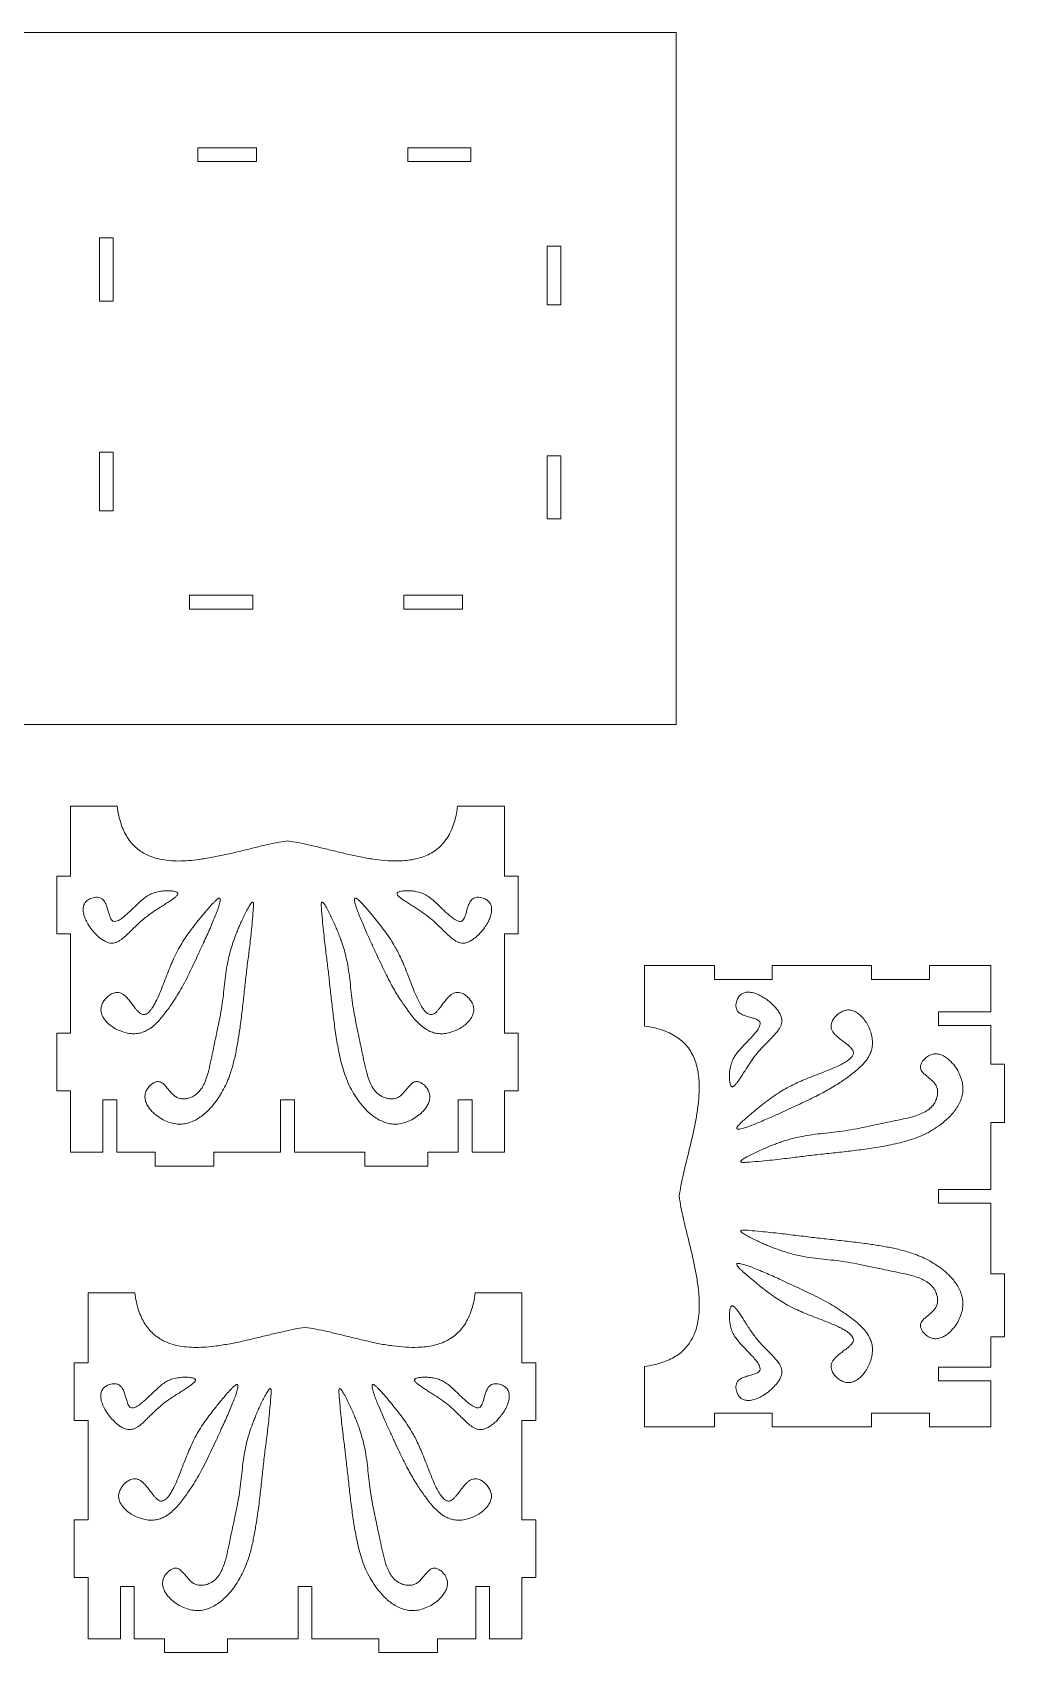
# Model space of a CAD drawing. Header units: millimetres. Extents: x -695 to 2327, y -684 to 1133.
# Drawn here: x 148 to 990, y -547 to 858 of the extents above; entities that cross this region are included whole.
import ezdxf

# ---------------------------------------------------------------- set-up
doc = ezdxf.new("R2010")
doc.units = ezdxf.units.MM

msp = doc.modelspace()

# ---------------------------------------------------------------- linework, layer by layer
at = {"color": 7, "linetype": 'Continuous', "lineweight": 15}
for p, q in [((705.6, 857.7), (105.6, 857.7)), ((705.6, 257.7), (705.6, 857.7)), ((341.7, 757.7), (290.9, 757.7)), ((290.9, 757.7), (290.9, 745.7)), ((290.9, 745.7), (341.7, 745.7)), ((341.7, 745.7), (341.7, 757.7)), ((527.5, 757.7), (472.8, 757.7)), ((472.8, 757.7), (472.8, 745.7)), ((472.8, 745.7), (527.5, 745.7)), ((527.5, 745.7), (527.5, 757.7)), ((217.6, 679.6), (205.6, 679.6)), ((205.6, 679.6), (205.6, 624.8)), ((217.6, 624.8), (217.6, 679.6)), ((593.6, 672.4), (593.6, 621.6)), ((605.6, 672.4), (593.6, 672.4)), ((605.6, 621.6), (605.6, 672.4)), ((205.6, 624.8), (217.6, 624.8)), ((593.6, 621.6), (605.6, 621.6)), ((217.6, 493.8), (205.6, 493.8)), ((205.6, 493.8), (205.6, 443)), ((217.6, 443), (217.6, 493.8)), ((605.6, 490.5), (593.6, 490.5)), ((593.6, 490.5), (593.6, 435.8)), ((605.6, 435.8), (605.6, 490.5)), ((205.6, 443), (217.6, 443)), ((593.6, 435.8), (605.6, 435.8)), ((338.5, 369.7), (283.7, 369.7)), ((283.7, 369.7), (283.7, 357.7)), ((338.5, 357.7), (338.5, 369.7)), ((469.5, 369.7), (469.5, 357.7)), ((520.3, 369.7), (469.5, 369.7)), ((520.3, 357.7), (520.3, 369.7)), ((283.7, 357.7), (338.5, 357.7)), ((469.5, 357.7), (520.3, 357.7)), ((105.6, 257.7), (705.6, 257.7)), ((180.6, 126), (180.6, 186.7)), ((221, 186.7), (180.6, 186.7)), ((556.6, 186.7), (516.1, 186.7)), ((556.6, 126), (556.6, 186.7)), ((168.6, 76), (168.6, 126)), ((180.6, 126), (168.6, 126)), ((556.6, 126), (568.6, 126)), ((568.6, 126), (568.6, 76)), ((180.6, 76), (168.6, 76)), ((180.6, -10.1), (180.6, 76)), ((556.6, 76), (568.6, 76)), ((556.6, -10.1), (556.6, 76)), ((678.1, 48.5), (678.1, -3.9)), ((738.7, 48.5), (678.1, 48.5)), ((738.7, 36.5), (738.7, 48.5)), ((788.7, 48.5), (788.7, 36.5)), ((874.9, 48.5), (788.7, 48.5)), ((874.9, 36.5), (874.9, 48.5)), ((924.9, 48.5), (924.9, 36.5)), ((978.1, 48.5), (924.9, 48.5)), ((978.1, 48.5), (978.1, 8.5)), ((788.7, 36.5), (738.7, 36.5)), ((924.9, 36.5), (874.9, 36.5)), ((932.7, 8.5), (978.1, 8.5)), ((932.7, -3.5), (932.7, 8.5)), ((168.6, -60.1), (168.6, -10.1)), ((180.6, -10.1), (168.6, -10.1)), ((556.6, -10.1), (568.6, -10.1)), ((568.6, -10.1), (568.6, -60.1)), ((978.1, -3.5), (932.7, -3.5)), ((978.1, -3.5), (978.1, -36.8)), ((978.1, -36.8), (990.1, -36.8)), ((990.1, -36.8), (990.1, -87.6)), ((180.6, -60.1), (168.6, -60.1)), ((180.6, -113.3), (180.6, -60.1)), ((208.6, -67.9), (220.6, -67.9)), ((208.6, -113.3), (208.6, -67.9)), ((220.6, -67.9), (220.6, -113.3)), ((362.6, -67.9), (374.6, -67.9)), ((362.6, -113.3), (362.6, -67.9)), ((374.6, -67.9), (374.6, -113.3)), ((516.6, -67.9), (528.6, -67.9)), ((516.6, -113.3), (516.6, -67.9)), ((528.6, -67.9), (528.6, -113.3)), ((556.6, -60.1), (568.6, -60.1)), ((556.6, -113.3), (556.6, -60.1)), ((978.1, -87.6), (990.1, -87.6)), ((978.1, -87.6), (978.1, -145.5)), ((208.6, -113.3), (180.6, -113.3)), ((253.9, -113.3), (220.6, -113.3)), ((253.9, -113.3), (253.9, -125.3)), ((304.7, -125.3), (253.9, -125.3)), ((362.6, -113.3), (304.7, -113.3)), ((304.7, -113.3), (304.7, -125.3)), ((435.7, -113.3), (374.6, -113.3)), ((435.7, -113.3), (435.7, -125.3)), ((490.4, -125.3), (435.7, -125.3)), ((516.6, -113.3), (490.4, -113.3)), ((490.4, -113.3), (490.4, -125.3)), ((556.6, -113.3), (528.6, -113.3)), ((932.7, -145.5), (978.1, -145.5)), ((932.7, -157.5), (932.7, -145.5)), ((978.1, -157.5), (932.7, -157.5)), ((978.1, -157.5), (978.1, -218.6)), ((978.1, -218.6), (990.1, -218.6)), ((990.1, -218.6), (990.1, -273.4)), ((195.8, -295.8), (195.8, -235.1)), ((236.3, -235.1), (195.8, -235.1)), ((571.8, -235.1), (531.4, -235.1)), ((571.8, -295.8), (571.8, -235.1)), ((978.1, -273.4), (990.1, -273.4)), ((978.1, -273.4), (978.1, -299.5)), ((183.8, -345.8), (183.8, -295.8)), ((195.8, -295.8), (183.8, -295.8)), ((571.8, -295.8), (583.8, -295.8)), ((583.8, -295.8), (583.8, -345.8)), ((678.1, -299.1), (678.1, -351.5)), ((932.7, -299.5), (978.1, -299.5)), ((932.7, -311.5), (932.7, -299.5)), ((978.1, -311.5), (932.7, -311.5)), ((978.1, -311.5), (978.1, -351.5)), ((195.8, -345.8), (183.8, -345.8)), ((195.8, -431.9), (195.8, -345.8)), ((571.8, -345.8), (583.8, -345.8)), ((571.8, -431.9), (571.8, -345.8)), ((738.7, -339.5), (788.7, -339.5)), ((738.7, -351.5), (738.7, -339.5)), ((788.7, -339.5), (788.7, -351.5)), ((874.9, -339.5), (924.9, -339.5)), ((874.9, -351.5), (874.9, -339.5)), ((924.9, -339.5), (924.9, -351.5)), ((738.7, -351.5), (678.1, -351.5)), ((874.9, -351.5), (788.7, -351.5)), ((978.1, -351.5), (924.9, -351.5)), ((183.8, -481.9), (183.8, -431.9)), ((195.8, -431.9), (183.8, -431.9)), ((571.8, -431.9), (583.8, -431.9)), ((583.8, -431.9), (583.8, -481.9)), ((195.8, -481.9), (183.8, -481.9)), ((195.8, -535.1), (195.8, -481.9)), ((223.8, -489.7), (235.8, -489.7)), ((223.8, -535.1), (223.8, -489.7)), ((235.8, -489.7), (235.8, -535.1)), ((377.8, -489.7), (389.8, -489.7)), ((377.8, -535.1), (377.8, -489.7)), ((389.8, -489.7), (389.8, -535.1)), ((531.8, -489.7), (543.8, -489.7)), ((531.8, -535.1), (531.8, -489.7)), ((543.8, -489.7), (543.8, -535.1)), ((571.8, -535.1), (571.8, -481.9)), ((571.8, -481.9), (583.8, -481.9)), ((223.8, -535.1), (195.8, -535.1)), ((262, -535.1), (235.8, -535.1)), ((262, -535.1), (262, -547.1)), ((316.7, -547.1), (262, -547.1)), ((377.8, -535.1), (316.7, -535.1)), ((316.7, -535.1), (316.7, -547.1)), ((447.7, -535.1), (389.8, -535.1)), ((447.7, -535.1), (447.7, -547.1)), ((498.5, -547.1), (447.7, -547.1)), ((531.8, -535.1), (498.5, -535.1)), ((498.5, -535.1), (498.5, -547.1)), ((571.8, -535.1), (543.8, -535.1))]:
    msp.add_line(p, q, dxfattribs=at)
for points, knots in [([(221, 186.7), (221.4, 184), (222.2, 178.9), (224.2, 171.7), (226.6, 165.4), (229.6, 159.9), (233.1, 155.1), (236.9, 151.1), (241.1, 147.8), (245.7, 145), (251.3, 142.6), (258, 140.7), (266, 139.5), (274.4, 139.1), (283.1, 139.5), (292.8, 140.6), (303.6, 142.4), (315.2, 144.8), (326.8, 147.5), (338, 150.3), (348.7, 152.9), (358.9, 155.2), (365.4, 156.2), (368.6, 156.6)], [0, 0, 0, 0, 0.046116, 0.088044, 0.126398, 0.161839, 0.195054, 0.22618, 0.256449, 0.286419, 0.316548, 0.360519, 0.406164, 0.45374, 0.503214, 0.554339, 0.621309, 0.689279, 0.757043, 0.823307, 0.886742, 0.946041, 1, 1, 1, 1]), ([(368.6, 156.6), (371.7, 156.2), (378.2, 155.2), (388.3, 153), (399.1, 150.4), (410.3, 147.6), (421.7, 144.9), (433.2, 142.4), (444.5, 140.5), (455.6, 139.4), (465.2, 139.1), (473.3, 139.8), (479.9, 140.9), (486.1, 142.7), (491.9, 145.2), (497.3, 148.6), (502.1, 152.8), (506.2, 157.8), (509.7, 163.6), (512.5, 170.4), (514.8, 178.2), (515.7, 183.7), (516.1, 186.7)], [0, 0, 0, 0, 0.0538373, 0.1129947, 0.1762748, 0.2423809, 0.3099927, 0.3766172, 0.4423142, 0.506095, 0.567212, 0.6062916, 0.6440515, 0.6806773, 0.7165449, 0.752246, 0.7885909, 0.824337, 0.862442, 0.9038341, 0.9494089, 1, 1, 1, 1]), ([(272.6, 112.3), (272.7, 112.2), (273.1, 112), (273.4, 111.6), (273.6, 111.2), (273.6, 110.6), (273.3, 110), (272.7, 109.2), (271.6, 108), (269.6, 106.4), (266.6, 104.4), (263.2, 102.2), (259.3, 99.7), (253.9, 96.3), (247.3, 91.8), (240.8, 86.3), (235.6, 81.3), (231.5, 77.2), (227.7, 73.5), (224.3, 70.8), (221.4, 69.2), (218.9, 68.2), (216.2, 67.9), (213.5, 68.3), (210.6, 69.5), (207.1, 71.6), (203.1, 75), (199, 79.5), (195.7, 84.3), (193.3, 89), (191.9, 93.2), (191.4, 97.1), (191.8, 100.6), (193.3, 103.5), (195.8, 105.7), (198.6, 107), (201.3, 107.7), (203.7, 107.9), (205.9, 107.5), (208, 106.6), (209.5, 105), (211, 102.7), (212.2, 99.6), (213.2, 95.9), (214.1, 92.7), (215, 90.1), (216, 88.3), (217.3, 87), (219.1, 86.8), (221.1, 87.3), (223.8, 88.6), (226.9, 90.9), (230.4, 94), (234.5, 97.9), (239.1, 102.4), (243.9, 106.7), (248.4, 109.8), (252.8, 111.8), (257.5, 113), (262.3, 113.4), (266.3, 113.5), (269.2, 113.2), (271.1, 112.9), (272.1, 112.5), (272.6, 112.3)], [0, 0, 0, 0, 0.002781, 0.00505, 0.007071, 0.009156, 0.012443, 0.016572, 0.021625, 0.034542, 0.050703, 0.069467, 0.09014, 0.112013, 0.155779, 0.196973, 0.225677, 0.25201, 0.275713, 0.296657, 0.309221, 0.320987, 0.332515, 0.344613, 0.358192, 0.373667, 0.399646, 0.4277, 0.456102, 0.477583, 0.497587, 0.515741, 0.529911, 0.54362, 0.558214, 0.574204, 0.585092, 0.595704, 0.605789, 0.615385, 0.625058, 0.635366, 0.652081, 0.669445, 0.685984, 0.696924, 0.70607, 0.71354, 0.720746, 0.729663, 0.740476, 0.760885, 0.781444, 0.802653, 0.83763, 0.867784, 0.888805, 0.909768, 0.932408, 0.953752, 0.975085, 0.985036, 0.993486, 1, 1, 1, 1]), ([(464.6, 112.3), (465.1, 112.5), (466.2, 112.9), (468.7, 113.3), (472, 113.5), (475.8, 113.4), (480, 112.9), (484.4, 111.8), (488.8, 109.8), (492.9, 106.9), (497.1, 103.2), (501.7, 98.8), (506, 94.6), (510, 91.1), (513.1, 88.8), (515.8, 87.4), (517.9, 86.7), (519.8, 87), (521.2, 88.3), (522.1, 90.1), (523, 92.7), (523.9, 95.9), (524.9, 99.6), (526.1, 102.7), (527.6, 105), (529.2, 106.6), (531.2, 107.5), (533.4, 107.9), (535.8, 107.7), (538.5, 107), (541.3, 105.7), (543.8, 103.5), (545.3, 100.6), (545.7, 97.2), (545.3, 93.4), (544, 89.4), (542, 85.3), (539.4, 81.3), (536.4, 77.5), (533, 74.1), (529.7, 71.4), (526.5, 69.5), (523.7, 68.3), (520.9, 67.9), (518.3, 68.2), (515.7, 69.2), (512.8, 70.8), (509.4, 73.5), (505.6, 77.2), (501.5, 81.3), (496.7, 86), (491, 90.9), (484.4, 95.5), (478.5, 99.3), (473.8, 102.3), (470.4, 104.5), (467.5, 106.5), (465.5, 108), (464.4, 109.2), (463.9, 110), (463.6, 110.6), (463.5, 111.2), (463.7, 111.6), (464.1, 112), (464.4, 112.2), (464.6, 112.3)], [0, 0, 0, 0, 0.007038, 0.016257, 0.033817, 0.050941, 0.067591, 0.09023, 0.111192, 0.132212, 0.157536, 0.186161, 0.218002, 0.238597, 0.25708, 0.269313, 0.279241, 0.286446, 0.293916, 0.303062, 0.314001, 0.33054, 0.347903, 0.364617, 0.374925, 0.384598, 0.394193, 0.404278, 0.414889, 0.425777, 0.441766, 0.45636, 0.470067, 0.484238, 0.501528, 0.520512, 0.540888, 0.562096, 0.584462, 0.606153, 0.626341, 0.641816, 0.655394, 0.667491, 0.679019, 0.690785, 0.703348, 0.724291, 0.747994, 0.774325, 0.803028, 0.837747, 0.874692, 0.911388, 0.931596, 0.949925, 0.96572, 0.978375, 0.983429, 0.987557, 0.990844, 0.992929, 0.99495, 0.997219, 1, 1, 1, 1]), ([(308.7, 106.8), (308.8, 106.9), (309.1, 107), (309.4, 107.1), (309.7, 107.1), (309.9, 107.1), (310.1, 106.9), (310.2, 106.7), (310.4, 106.2), (310.4, 105), (310.1, 103.3), (309.4, 100.6), (308.1, 96.8), (306.2, 92), (304, 86.6), (301.5, 80.7), (298.8, 74.7), (295.5, 67.5), (291.9, 59.6), (288, 51.3), (284.2, 43.3), (280.4, 35.6), (276.3, 28.1), (272.1, 21), (268.1, 15), (264.4, 9.7), (260.9, 5.1), (257.1, 0.6), (252.8, -3.6), (248.4, -6.8), (244, -9), (239.6, -10.3), (234.9, -10.7), (230, -10.1), (225, -8.7), (220.2, -6.6), (215.8, -3.9), (212, -0.6), (209.1, 3.1), (207.3, 6.9), (206.8, 10.8), (207.6, 14.5), (209.4, 18), (212, 21.1), (215, 23.6), (218.2, 25.1), (221.1, 25.5), (223.7, 25), (226, 23.8), (228.5, 21.8), (231, 19.1), (233.5, 15.9), (235.7, 12.9), (237.7, 10.4), (239.4, 8.5), (240.9, 7.1), (242.4, 6.3), (243.7, 6), (244.9, 6.1), (246.4, 6.6), (248.1, 7.7), (249.8, 9.6), (251.6, 12), (253.5, 15.2), (255.9, 20), (258.7, 26.3), (261.6, 33.9), (264.4, 41.3), (267.2, 48.1), (270.1, 54.7), (273.3, 61.3), (276.9, 67.8), (280.9, 74), (285.4, 80.1), (290.5, 86.7), (295.5, 92.8), (300.1, 98.3), (303.4, 102), (305.8, 104.4), (307.3, 105.9), (308.3, 106.5), (308.7, 106.8)], [0, 0, 0, 0, 0.0012551, 0.0022595, 0.0029096, 0.0034822, 0.0041091, 0.0047921, 0.0055918, 0.0089393, 0.01386, 0.0202859, 0.0323765, 0.0469717, 0.0634984, 0.081372, 0.1000019, 0.1187956, 0.1472296, 0.1727111, 0.1953093, 0.220913, 0.2442222, 0.2665938, 0.2894024, 0.3045818, 0.3206811, 0.3372967, 0.3539516, 0.3703734, 0.3826923, 0.3951191, 0.4080489, 0.4218315, 0.4362682, 0.4509589, 0.4654624, 0.479372, 0.4924079, 0.5045617, 0.5143576, 0.5244826, 0.5353928, 0.546723, 0.5578568, 0.5682379, 0.5754179, 0.5823363, 0.5895414, 0.5973053, 0.6084655, 0.6201097, 0.6315554, 0.6395635, 0.6467517, 0.6529073, 0.6568412, 0.6603803, 0.6638063, 0.6673749, 0.6733334, 0.6803017, 0.688331, 0.6990529, 0.7109245, 0.7330827, 0.7562291, 0.77872, 0.7991519, 0.8175426, 0.8393796, 0.8597302, 0.8797527, 0.9005924, 0.9233663, 0.9490906, 0.9668364, 0.9829259, 0.9900022, 0.9957775, 1, 1, 1, 1]), ([(338.9, 96.1), (338.7, 92.9), (338.2, 86.8), (337.3, 77.9), (336.4, 69.8), (335.5, 62.1), (334.5, 54.8), (333.6, 47.5), (332.5, 37.9), (331.2, 25.8), (329.6, 11.2), (327.9, -2.5), (326.1, -14.9), (324.1, -25.9), (321.7, -36.8), (318.9, -46.1), (315.7, -53.8), (312.5, -60.2), (308.7, -66.4), (304.3, -72.4), (299.6, -77.5), (295, -81.5), (290.6, -84.5), (286, -86.8), (281, -88.4), (275.8, -89.1), (270.3, -88.6), (264.8, -87.1), (259.4, -84.5), (254.8, -81.3), (251.1, -78), (248.4, -74.7), (246.3, -71.2), (245.1, -67.5), (245, -63.7), (246.1, -59.9), (248.2, -56.8), (250.7, -54.4), (253.1, -52.8), (255.5, -52), (257.6, -52), (259.3, -52.7), (261.2, -54), (263.1, -56.1), (265.3, -58.7), (267.5, -61.4), (269.9, -63.9), (272.7, -65.9), (275.9, -66.9), (279.4, -67.1), (282.8, -66.5), (286, -65.3), (288.8, -63.7), (291.9, -61.1), (294.8, -57.3), (297.3, -52.2), (299.6, -45.5), (301.5, -37.4), (303.4, -28.2), (305.3, -19.2), (307.4, -9.7), (309.5, 0.3), (311.4, 10.7), (312.8, 20.5), (313.8, 30), (314.7, 39.4), (316, 47.7), (317.5, 54.9), (319.1, 61.1), (321.1, 67.7), (323.2, 73.6), (325.2, 78.6), (326.9, 82.7), (328.8, 87), (330.9, 91.5), (333.1, 95.8), (335, 99.3), (336.4, 101.6), (337.3, 102.8), (337.9, 103.4), (338.3, 103.6), (338.4, 103.6), (338.6, 103.6), (338.8, 103.5), (338.9, 103.4), (339, 103.1), (339.2, 102.4), (339.2, 100.9), (339.1, 98.7), (339, 97), (338.9, 96.1)], [0, 0, 0, 0, 0.019743, 0.03765, 0.054146, 0.069654, 0.084593, 0.099384, 0.114444, 0.143346, 0.173469, 0.204189, 0.227257, 0.25008, 0.272571, 0.294938, 0.309102, 0.323504, 0.338312, 0.353607, 0.36904, 0.379998, 0.390767, 0.401335, 0.411786, 0.422312, 0.433227, 0.444889, 0.457171, 0.469583, 0.478682, 0.487397, 0.49562, 0.503365, 0.51085, 0.518555, 0.526926, 0.533304, 0.539325, 0.544697, 0.548327, 0.551928, 0.555784, 0.562207, 0.569237, 0.576496, 0.583603, 0.590358, 0.596943, 0.604027, 0.611137, 0.618043, 0.624638, 0.631117, 0.642086, 0.653644, 0.665867, 0.685066, 0.704387, 0.72308, 0.741058, 0.763866, 0.785284, 0.805283, 0.824301, 0.843304, 0.863304, 0.875345, 0.888251, 0.90224, 0.917541, 0.926157, 0.935231, 0.944797, 0.954887, 0.965178, 0.974403, 0.978641, 0.981852, 0.983481, 0.98388, 0.984218, 0.984519, 0.984854, 0.985242, 0.985725, 0.986323, 0.989808, 0.994607, 1, 1, 1, 1]), ([(398.2, 96.1), (398.1, 97), (398, 98.7), (397.9, 100.9), (397.9, 102.4), (398.1, 103.1), (398.2, 103.4), (398.4, 103.5), (398.5, 103.6), (398.7, 103.6), (398.8, 103.6), (399.2, 103.4), (399.8, 102.8), (400.7, 101.6), (402.3, 99.1), (404.2, 95.4), (406.6, 90.7), (408.8, 85.9), (410.9, 81.2), (412.7, 76.8), (414.3, 72.6), (416.1, 67.6), (417.9, 61.7), (419.6, 55.2), (421.1, 47.8), (422.4, 39.4), (423.4, 30), (424.3, 20.5), (425.7, 10.7), (427.7, 0.3), (429.7, -9.7), (431.8, -19.2), (433.7, -28.2), (435.6, -37.4), (437.5, -45.5), (439.8, -52.2), (442.3, -57.3), (445.3, -61.1), (448.3, -63.7), (451.1, -65.3), (454.3, -66.5), (457.8, -67.1), (461.2, -66.9), (464.5, -65.9), (467.2, -63.9), (469.6, -61.4), (471.8, -58.7), (474, -56.1), (476, -54), (477.8, -52.7), (479.5, -52), (481.7, -52), (484, -52.8), (486.5, -54.4), (488.9, -56.8), (491, -59.9), (492.1, -63.7), (492, -67.5), (490.8, -71.2), (488.8, -74.7), (486, -78), (482.3, -81.3), (477.7, -84.5), (472.3, -87.1), (466.8, -88.6), (461.3, -89.1), (456.1, -88.4), (451.2, -86.8), (446.5, -84.5), (442.1, -81.5), (437.2, -77.2), (432.1, -71.5), (427.1, -64.5), (423, -57.2), (419.7, -49.8), (417, -42.2), (414.9, -34.4), (412.7, -24.3), (410.5, -11.7), (408.5, 3.2), (406.8, 18), (405.2, 32.4), (403.7, 46.3), (402.2, 57.9), (401, 67.9), (400, 76.6), (399, 86.1), (398.5, 92.7), (398.2, 96.1)], [0, 0, 0, 0, 0.005393, 0.010192, 0.013677, 0.014276, 0.014758, 0.015146, 0.015482, 0.015782, 0.01612, 0.016519, 0.018148, 0.021359, 0.025597, 0.035735, 0.046987, 0.057863, 0.068124, 0.077814, 0.086978, 0.09566, 0.110468, 0.124062, 0.136697, 0.156697, 0.1757, 0.194718, 0.214717, 0.236136, 0.258943, 0.276922, 0.295615, 0.314936, 0.334134, 0.346358, 0.357915, 0.368885, 0.375364, 0.381959, 0.388865, 0.395975, 0.403059, 0.409644, 0.416399, 0.423506, 0.430765, 0.437795, 0.444218, 0.448074, 0.451675, 0.455305, 0.460678, 0.466699, 0.473077, 0.481448, 0.489152, 0.496638, 0.504383, 0.512605, 0.521321, 0.530419, 0.542832, 0.555114, 0.566776, 0.57769, 0.588217, 0.598668, 0.609237, 0.620005, 0.630963, 0.648815, 0.666392, 0.683316, 0.699808, 0.716101, 0.732373, 0.748745, 0.779218, 0.810009, 0.84053, 0.870168, 0.898313, 0.925502, 0.942041, 0.959615, 0.978756, 1, 1, 1, 1]), ([(428.4, 106.8), (428.9, 106.5), (430.1, 105.7), (431.9, 103.9), (434.2, 101.5), (436.8, 98.6), (440.4, 94.3), (444.6, 89.2), (449.4, 83.2), (453.9, 77.3), (458.1, 71.1), (461.6, 65.4), (464.6, 59.8), (467.2, 54.3), (469.9, 48.1), (472.7, 41.3), (475.5, 33.9), (478.4, 26.3), (481.3, 19.7), (484.1, 14.3), (486.4, 10.6), (488.7, 8), (490.6, 6.6), (492.2, 6.1), (493.5, 6), (494.7, 6.3), (496.2, 7.1), (497.8, 8.5), (499.4, 10.4), (501.4, 12.9), (503.6, 15.9), (506.1, 19.1), (508.6, 21.8), (511.1, 23.8), (513.4, 25), (516, 25.5), (518.9, 25.1), (522.1, 23.6), (525.2, 21.1), (527.7, 18), (529.6, 14.5), (530.3, 10.8), (529.8, 6.9), (528.1, 3.1), (525.1, -0.6), (521.3, -3.9), (516.9, -6.6), (512.1, -8.7), (507.1, -10.1), (502.2, -10.7), (497.5, -10.3), (493.1, -9), (488.6, -6.8), (484, -3.3), (479.5, 1.1), (475.6, 6), (472, 10.8), (468.7, 15.5), (465.5, 20.4), (462.3, 25.5), (459.1, 31.2), (455.9, 37.2), (452.7, 43.7), (449.3, 50.9), (445.6, 58.8), (441.6, 67.4), (438, 75.3), (435, 82.1), (432.7, 87.5), (430.6, 92.6), (428.9, 97.1), (427.7, 100.7), (427, 103.3), (426.7, 105), (426.7, 106.2), (426.9, 106.7), (427, 106.9), (427.2, 107.1), (427.5, 107.1), (427.9, 107.1), (428.2, 106.9), (428.4, 106.8)], [0, 0, 0, 0, 0.005017, 0.012056, 0.020715, 0.032396, 0.044966, 0.067272, 0.087444, 0.10919, 0.129513, 0.149543, 0.165395, 0.18227, 0.200684, 0.221144, 0.243676, 0.266874, 0.289082, 0.304002, 0.316952, 0.325499, 0.332617, 0.336186, 0.339612, 0.343151, 0.347085, 0.353241, 0.360429, 0.368437, 0.379883, 0.391528, 0.402688, 0.410452, 0.417657, 0.424576, 0.431756, 0.442137, 0.453272, 0.464602, 0.475512, 0.485638, 0.495434, 0.507588, 0.520624, 0.534534, 0.549038, 0.563729, 0.578166, 0.591949, 0.604879, 0.617306, 0.629625, 0.647049, 0.664723, 0.682296, 0.699178, 0.715036, 0.730204, 0.74775, 0.765572, 0.784335, 0.804692, 0.826205, 0.85032, 0.877215, 0.905367, 0.922805, 0.93945, 0.954809, 0.968392, 0.979719, 0.986145, 0.991066, 0.994414, 0.995213, 0.995896, 0.996523, 0.997262, 0.998146, 1, 1, 1, 1]), ([(752.8, -55.5), (752.6, -55), (752.1, -53.8), (751.8, -51.3), (751.6, -48.1), (751.7, -44.2), (752.2, -40.1), (753.3, -35.7), (755.3, -31.3), (758.2, -27.1), (761.9, -22.9), (766.3, -18.3), (770.5, -14), (774, -10), (776.3, -6.9), (777.7, -4.3), (778.3, -2.1), (778.1, -0.2), (776.8, 1.1), (775, 2.1), (772.4, 3), (769.1, 3.8), (765.5, 4.9), (762.4, 6.1), (760.1, 7.5), (758.5, 9.1), (757.6, 11.1), (757.2, 13.4), (757.4, 15.8), (758, 18.5), (759.4, 21.3), (761.6, 23.8), (764.5, 25.2), (767.9, 25.7), (771.7, 25.2), (775.7, 23.9), (779.8, 21.9), (783.8, 19.4), (787.6, 16.3), (791, 13), (793.7, 9.6), (795.6, 6.5), (796.8, 3.6), (797.2, 0.9), (796.8, -1.8), (795.9, -4.3), (794.3, -7.3), (791.6, -10.6), (787.9, -14.4), (783.8, -18.6), (779.1, -23.4), (774.2, -29), (769.5, -35.6), (765.8, -41.5), (762.8, -46.3), (760.6, -49.7), (758.6, -52.5), (757, -54.5), (755.9, -55.6), (755.1, -56.2), (754.5, -56.5), (753.9, -56.5), (753.5, -56.3), (753.1, -56), (752.9, -55.6), (752.8, -55.5)], [0, 0, 0, 0, 0.007038, 0.016257, 0.033817, 0.050941, 0.067591, 0.09023, 0.111192, 0.132212, 0.157536, 0.186161, 0.218002, 0.238597, 0.25708, 0.269313, 0.279241, 0.286446, 0.293916, 0.303062, 0.314002, 0.33054, 0.347903, 0.364617, 0.374925, 0.384598, 0.394194, 0.404278, 0.414889, 0.425777, 0.441766, 0.45636, 0.470068, 0.484238, 0.501528, 0.520512, 0.540888, 0.562096, 0.584462, 0.606153, 0.626341, 0.641816, 0.655394, 0.667491, 0.679019, 0.690785, 0.703348, 0.724291, 0.747994, 0.774325, 0.803028, 0.837747, 0.874692, 0.911388, 0.931596, 0.949925, 0.96572, 0.978376, 0.983429, 0.987557, 0.990844, 0.992929, 0.99495, 0.997219, 1, 1, 1, 1]), ([(758.3, -91.6), (758.6, -91.1), (759.4, -89.9), (761.2, -88.2), (763.6, -85.9), (766.5, -83.3), (770.8, -79.7), (775.9, -75.5), (781.9, -70.7), (787.8, -66.2), (794, -61.9), (799.7, -58.4), (805.3, -55.5), (810.8, -52.8), (817, -50.1), (823.8, -47.4), (831.2, -44.6), (838.8, -41.6), (845.4, -38.7), (850.8, -36), (854.5, -33.6), (857.1, -31.4), (858.5, -29.5), (859, -27.9), (859.1, -26.6), (858.8, -25.3), (858, -23.8), (856.6, -22.3), (854.7, -20.6), (852.2, -18.6), (849.2, -16.4), (845.9, -13.9), (843.3, -11.4), (841.3, -9), (840.1, -6.6), (839.6, -4.1), (840, -1.1), (841.5, 2), (844, 5.1), (847.1, 7.7), (850.6, 9.5), (854.3, 10.3), (858.1, 9.8), (862, 8), (865.7, 5.1), (869, 1.3), (871.7, -3.1), (873.8, -7.9), (875.2, -12.9), (875.8, -17.8), (875.4, -22.5), (874.1, -26.9), (871.9, -31.4), (868.4, -36), (864, -40.5), (859.1, -44.5), (854.3, -48.1), (849.6, -51.4), (844.7, -54.6), (839.6, -57.7), (833.9, -60.9), (827.9, -64.1), (821.4, -67.3), (814.2, -70.7), (806.3, -74.4), (797.7, -78.4), (789.8, -82), (783, -85), (777.5, -87.3), (772.5, -89.4), (768, -91.1), (764.4, -92.3), (761.8, -93), (760, -93.3), (758.9, -93.3), (758.4, -93.2), (758.2, -93), (758, -92.8), (758, -92.5), (758, -92.1), (758.2, -91.8), (758.3, -91.6)], [0, 0, 0, 0, 0.005017, 0.012056, 0.020715, 0.032396, 0.044967, 0.067272, 0.087444, 0.10919, 0.129513, 0.149543, 0.165395, 0.18227, 0.200684, 0.221144, 0.243676, 0.266874, 0.289082, 0.304002, 0.316952, 0.325499, 0.332617, 0.336186, 0.339612, 0.343151, 0.347085, 0.353241, 0.360429, 0.368437, 0.379883, 0.391528, 0.402688, 0.410452, 0.417658, 0.424576, 0.431756, 0.442138, 0.453272, 0.464602, 0.475513, 0.485638, 0.495434, 0.507588, 0.520624, 0.534534, 0.549038, 0.563729, 0.578166, 0.591949, 0.604879, 0.617306, 0.629625, 0.647049, 0.664723, 0.682296, 0.699178, 0.715037, 0.730204, 0.74775, 0.765573, 0.784335, 0.804692, 0.826206, 0.85032, 0.877216, 0.905367, 0.922805, 0.939451, 0.954809, 0.968392, 0.979719, 0.986145, 0.991066, 0.994414, 0.995213, 0.995896, 0.996523, 0.997262, 0.998146, 1, 1, 1, 1]), ([(708.2, -151.5), (708.6, -148.4), (709.6, -141.8), (711.8, -131.7), (714.4, -121), (717.2, -109.8), (719.9, -98.3), (722.3, -86.9), (724.2, -75.5), (725.4, -64.4), (725.6, -54.8), (725, -46.7), (723.9, -40.2), (722.1, -33.9), (719.5, -28.1), (716.2, -22.7), (712, -18), (706.9, -13.9), (701.1, -10.4), (694.4, -7.5), (686.6, -5.2), (681, -4.4), (678.1, -3.9)], [0, 0, 0, 0, 0.053837, 0.112995, 0.176275, 0.242381, 0.309993, 0.376617, 0.442314, 0.506095, 0.567212, 0.606291, 0.644052, 0.680677, 0.716545, 0.752246, 0.788591, 0.824337, 0.862442, 0.903834, 0.949409, 1, 1, 1, 1]), ([(768.9, -121.8), (768.1, -121.9), (766.4, -122), (764.2, -122.1), (762.7, -122.1), (762, -121.9), (761.7, -121.8), (761.6, -121.7), (761.5, -121.5), (761.5, -121.4), (761.5, -121.2), (761.7, -120.8), (762.3, -120.2), (763.5, -119.3), (765.9, -117.8), (769.7, -115.8), (774.4, -113.5), (779.2, -111.2), (783.9, -109.2), (788.3, -107.4), (792.5, -105.8), (797.5, -104), (803.3, -102.2), (809.9, -100.5), (817.3, -98.9), (825.7, -97.7), (835.1, -96.7), (844.6, -95.7), (854.4, -94.3), (864.8, -92.4), (874.8, -90.3), (884.3, -88.2), (893.3, -86.3), (902.5, -84.5), (910.6, -82.6), (917.3, -80.2), (922.4, -77.7), (926.2, -74.8), (928.8, -71.7), (930.4, -68.9), (931.6, -65.7), (932.2, -62.3), (932, -58.8), (931, -55.6), (929, -52.8), (926.5, -50.4), (923.8, -48.2), (921.2, -46.1), (919.1, -44.1), (917.8, -42.2), (917.1, -40.5), (917.1, -38.4), (917.9, -36), (919.5, -33.6), (921.9, -31.1), (925, -29), (928.8, -27.9), (932.6, -28), (936.3, -29.2), (939.8, -31.3), (943.1, -34), (946.4, -37.7), (949.6, -42.3), (952.1, -47.7), (953.7, -53.2), (954.2, -58.7), (953.5, -63.9), (951.9, -68.9), (949.6, -73.5), (946.6, -77.9), (942.3, -82.8), (936.6, -87.9), (929.6, -92.9), (922.3, -97.1), (914.9, -100.4), (907.3, -103), (899.5, -105.1), (889.4, -107.4), (876.8, -109.5), (861.9, -111.6), (847.1, -113.3), (832.7, -114.8), (818.8, -116.4), (807.1, -117.9), (797.2, -119.1), (788.5, -120.1), (779, -121), (772.4, -121.6), (768.9, -121.8)], [0, 0, 0, 0, 0.005393, 0.010192, 0.013677, 0.014275, 0.014758, 0.015146, 0.015481, 0.015782, 0.01612, 0.016519, 0.018148, 0.021359, 0.025597, 0.035735, 0.046987, 0.057863, 0.068124, 0.077814, 0.086978, 0.09566, 0.110468, 0.124062, 0.136697, 0.156697, 0.1757, 0.194718, 0.214717, 0.236136, 0.258943, 0.276922, 0.295615, 0.314936, 0.334134, 0.346358, 0.357915, 0.368885, 0.375364, 0.381959, 0.388865, 0.395975, 0.403059, 0.409644, 0.416399, 0.423506, 0.430765, 0.437795, 0.444218, 0.448074, 0.451675, 0.455305, 0.460678, 0.466698, 0.473076, 0.481447, 0.489152, 0.496638, 0.504383, 0.512606, 0.52132, 0.530419, 0.542832, 0.555114, 0.566776, 0.57769, 0.588217, 0.598668, 0.609237, 0.620005, 0.630963, 0.648815, 0.666392, 0.683316, 0.699807, 0.716101, 0.732373, 0.748745, 0.779218, 0.810009, 0.84053, 0.870168, 0.898313, 0.925502, 0.942041, 0.959615, 0.978756, 1, 1, 1, 1]), ([(678.1, -299.1), (680.8, -298.6), (685.9, -297.8), (693, -295.9), (699.4, -293.4), (704.9, -290.4), (709.7, -287), (713.7, -283.1), (717, -278.9), (719.7, -274.4), (722.2, -268.8), (724.1, -262), (725.3, -254), (725.6, -245.7), (725.3, -237), (724.2, -227.2), (722.4, -216.4), (720, -204.8), (717.2, -193.3), (714.4, -182.1), (711.8, -171.3), (709.6, -161.2), (708.6, -154.6), (708.2, -151.5)], [0, 0, 0, 0, 0.046117, 0.088044, 0.126399, 0.161839, 0.195054, 0.22618, 0.256449, 0.286419, 0.316548, 0.360519, 0.406164, 0.45374, 0.503214, 0.554338, 0.621309, 0.689279, 0.757043, 0.823307, 0.886742, 0.946041, 1, 1, 1, 1]), ([(768.9, -181.1), (772.2, -181.4), (778.3, -181.9), (787.2, -182.8), (795.3, -183.7), (803, -184.6), (810.3, -185.5), (817.6, -186.4), (827.2, -187.6), (839.3, -188.9), (853.9, -190.5), (867.6, -192.1), (880, -194), (891, -195.9), (901.9, -198.3), (911.2, -201.2), (918.9, -204.3), (925.3, -207.5), (931.5, -211.3), (937.5, -215.8), (942.6, -220.4), (946.6, -225), (949.6, -229.4), (951.9, -234.1), (953.5, -239), (954.2, -244.3), (953.7, -249.7), (952.1, -255.2), (949.6, -260.6), (946.4, -265.2), (943.1, -268.9), (939.8, -271.7), (936.3, -273.7), (932.6, -274.9), (928.8, -275.1), (925, -273.9), (921.9, -271.8), (919.5, -269.4), (917.9, -266.9), (917.1, -264.6), (917.1, -262.5), (917.8, -260.7), (919.1, -258.9), (921.2, -256.9), (923.8, -254.8), (926.5, -252.5), (929, -250.1), (931, -247.4), (932, -244.1), (932.2, -240.7), (931.6, -237.3), (930.4, -234.1), (928.8, -231.2), (926.2, -228.2), (922.4, -225.3), (917.3, -222.7), (910.6, -220.4), (902.5, -218.5), (893.3, -216.6), (884.3, -214.7), (874.8, -212.7), (864.8, -210.6), (854.4, -208.6), (844.6, -207.2), (835.1, -206.3), (825.7, -205.3), (817.4, -204.1), (810.2, -202.6), (804, -201), (797.4, -198.9), (791.5, -196.9), (786.5, -194.9), (782.3, -193.1), (778, -191.2), (773.6, -189.1), (769.3, -186.9), (765.8, -185.1), (763.5, -183.6), (762.3, -182.7), (761.7, -182.1), (761.5, -181.8), (761.5, -181.6), (761.5, -181.4), (761.6, -181.3), (761.7, -181.2), (762, -181.1), (762.7, -180.9), (764.2, -180.8), (766.4, -180.9), (768.1, -181), (768.9, -181.1)], [0, 0, 0, 0, 0.0197427, 0.0376499, 0.0541462, 0.0696537, 0.0845932, 0.099384, 0.1144442, 0.1433463, 0.1734687, 0.2041892, 0.2272572, 0.2500801, 0.2725713, 0.2949376, 0.3091024, 0.323504, 0.3383123, 0.3536067, 0.3690402, 0.3799983, 0.3907666, 0.4013355, 0.4117864, 0.4223125, 0.4332267, 0.4448892, 0.4571709, 0.4695834, 0.4786822, 0.4873971, 0.4956196, 0.503365, 0.5108503, 0.5185551, 0.5269259, 0.5333039, 0.5393249, 0.5446975, 0.5483274, 0.5519283, 0.5557839, 0.5622069, 0.5692372, 0.576496, 0.5836027, 0.5903582, 0.5969434, 0.6040272, 0.6111369, 0.6180426, 0.6246382, 0.6311173, 0.6420863, 0.653644, 0.6658674, 0.6850659, 0.7043868, 0.7230798, 0.7410583, 0.7638656, 0.7852844, 0.8052832, 0.8243005, 0.8433039, 0.8633036, 0.8753453, 0.888251, 0.9022403, 0.9175407, 0.9261572, 0.9352313, 0.9447968, 0.9548872, 0.9651778, 0.9744035, 0.9786411, 0.9818517, 0.9834813, 0.9838797, 0.9842182, 0.9845186, 0.9848541, 0.9852417, 0.9857246, 0.9863229, 0.9898079, 0.9946069, 1, 1, 1, 1]), ([(758.3, -211.3), (758.2, -211.2), (758.1, -211), (758, -210.6), (758, -210.4), (758, -210.1), (758.2, -209.9), (758.4, -209.8), (758.9, -209.6), (760, -209.6), (761.8, -209.9), (764.5, -210.7), (768.3, -211.9), (773.1, -213.8), (778.5, -216), (784.4, -218.5), (790.4, -221.2), (797.6, -224.5), (805.5, -228.2), (813.8, -232), (821.8, -235.8), (829.5, -239.7), (837, -243.7), (844.1, -247.9), (850.1, -251.9), (855.4, -255.7), (860, -259.1), (864.5, -263), (868.7, -267.2), (871.9, -271.6), (874.1, -276.1), (875.4, -280.4), (875.8, -285.1), (875.2, -290.1), (873.8, -295), (871.7, -299.8), (869, -304.2), (865.7, -308), (862, -311), (858.1, -312.7), (854.3, -313.2), (850.6, -312.5), (847.1, -310.6), (844, -308.1), (841.5, -305), (840, -301.9), (839.6, -298.9), (840.1, -296.4), (841.3, -294), (843.3, -291.6), (845.9, -289.1), (849.2, -286.5), (852.2, -284.3), (854.7, -282.4), (856.6, -280.7), (858, -279.1), (858.8, -277.7), (859.1, -276.4), (859, -275.1), (858.5, -273.6), (857.4, -272), (855.5, -270.2), (853, -268.4), (849.9, -266.5), (845.1, -264.1), (838.8, -261.4), (831.2, -258.4), (823.8, -255.6), (817, -252.9), (810.3, -249.9), (803.8, -246.8), (797.3, -243.1), (791.1, -239.1), (785, -234.7), (778.4, -229.5), (772.3, -224.5), (766.8, -219.9), (763.1, -216.7), (760.6, -214.2), (759.2, -212.8), (758.6, -211.8), (758.3, -211.3)], [0, 0, 0, 0, 0.001255, 0.00226, 0.00291, 0.003482, 0.004109, 0.004792, 0.005592, 0.008939, 0.01386, 0.020286, 0.032376, 0.046972, 0.063498, 0.081372, 0.100002, 0.118795, 0.147229, 0.172711, 0.195309, 0.220913, 0.244222, 0.266594, 0.289402, 0.304582, 0.320681, 0.337297, 0.353952, 0.370373, 0.382692, 0.395119, 0.408049, 0.421831, 0.436268, 0.450959, 0.465462, 0.479372, 0.492408, 0.504562, 0.514358, 0.524482, 0.535393, 0.546723, 0.557857, 0.568238, 0.575418, 0.582336, 0.589541, 0.597305, 0.608465, 0.62011, 0.631555, 0.639563, 0.646752, 0.652907, 0.656841, 0.66038, 0.663806, 0.667375, 0.673333, 0.680302, 0.688331, 0.699053, 0.710924, 0.733083, 0.756229, 0.77872, 0.799152, 0.817542, 0.83938, 0.85973, 0.879753, 0.900592, 0.923366, 0.949091, 0.966836, 0.982926, 0.990002, 0.995777, 1, 1, 1, 1]), ([(236.3, -235.1), (236.7, -237.8), (237.5, -242.9), (239.4, -250.1), (241.9, -256.4), (244.9, -261.9), (248.3, -266.7), (252.2, -270.7), (256.4, -274), (261, -276.8), (266.5, -279.2), (273.3, -281.1), (281.3, -282.3), (289.7, -282.6), (298.4, -282.3), (308.1, -281.2), (318.9, -279.4), (330.5, -277), (342, -274.2), (353.3, -271.5), (364, -268.9), (374.1, -266.6), (380.7, -265.6), (383.8, -265.2)], [0, 0, 0, 0, 0.046116, 0.088044, 0.126399, 0.161839, 0.195054, 0.22618, 0.256449, 0.286419, 0.316548, 0.360519, 0.406164, 0.45374, 0.503214, 0.554339, 0.621309, 0.689279, 0.757043, 0.823307, 0.886742, 0.946041, 1, 1, 1, 1]), ([(383.8, -265.2), (387, -265.6), (393.5, -266.6), (403.6, -268.8), (414.4, -271.4), (425.6, -274.2), (437, -276.9), (448.4, -279.4), (459.8, -281.3), (470.9, -282.4), (480.5, -282.6), (488.6, -282), (495.2, -280.9), (501.4, -279.1), (507.2, -276.6), (512.6, -273.2), (517.3, -269), (521.5, -264), (524.9, -258.2), (527.8, -251.4), (530.1, -243.6), (531, -238.1), (531.4, -235.1)], [0, 0, 0, 0, 0.0538373, 0.1129947, 0.1762748, 0.2423809, 0.3099927, 0.3766168, 0.4423142, 0.5060949, 0.5672119, 0.6062916, 0.6440515, 0.6806773, 0.7165446, 0.7522459, 0.7885908, 0.8243369, 0.862442, 0.903834, 0.9494088, 1, 1, 1, 1]), ([(752.8, -247.5), (752.9, -247.3), (753.1, -247), (753.5, -246.6), (753.9, -246.4), (754.5, -246.5), (755.1, -246.8), (755.9, -247.3), (757.1, -248.5), (758.6, -250.5), (760.7, -253.4), (762.9, -256.9), (765.4, -260.8), (768.8, -266.2), (773.3, -272.8), (778.8, -279.3), (783.8, -284.4), (787.9, -288.5), (791.6, -292.4), (794.3, -295.7), (795.9, -298.6), (796.8, -301.2), (797.2, -303.8), (796.8, -306.6), (795.6, -309.5), (793.5, -313), (790.1, -316.9), (785.6, -321.1), (780.8, -324.4), (776.1, -326.7), (771.9, -328.2), (768, -328.7), (764.5, -328.2), (761.6, -326.8), (759.4, -324.3), (758, -321.4), (757.4, -318.7), (757.2, -316.3), (757.6, -314.1), (758.5, -312.1), (760.1, -310.5), (762.4, -309), (765.5, -307.8), (769.1, -306.8), (772.4, -305.9), (775, -305), (776.8, -304.1), (778.1, -302.7), (778.3, -300.9), (777.8, -298.9), (776.5, -296.3), (774.2, -293.1), (771.1, -289.6), (767.2, -285.5), (762.7, -280.9), (758.4, -276.1), (755.3, -271.7), (753.3, -267.3), (752.1, -262.6), (751.7, -257.7), (751.6, -253.8), (751.9, -250.8), (752.2, -249), (752.6, -247.9), (752.8, -247.5)], [0, 0, 0, 0, 0.002781, 0.00505, 0.007071, 0.009157, 0.012443, 0.016572, 0.021625, 0.034541, 0.050702, 0.069467, 0.090139, 0.112013, 0.155779, 0.196972, 0.225677, 0.252009, 0.275713, 0.296657, 0.309221, 0.320987, 0.332515, 0.344613, 0.358192, 0.373667, 0.399646, 0.4277, 0.456102, 0.477583, 0.497587, 0.515741, 0.529911, 0.54362, 0.558214, 0.574204, 0.585092, 0.595704, 0.605788, 0.615384, 0.625058, 0.635366, 0.65208, 0.669444, 0.685984, 0.696923, 0.70607, 0.71354, 0.720746, 0.729663, 0.740476, 0.760885, 0.781444, 0.802653, 0.83763, 0.867784, 0.888805, 0.909768, 0.932408, 0.953751, 0.975085, 0.985036, 0.993486, 1, 1, 1, 1]), ([(287.8, -309.5), (288, -309.6), (288.3, -309.8), (288.7, -310.2), (288.9, -310.6), (288.8, -311.2), (288.6, -311.8), (288, -312.6), (286.8, -313.8), (284.8, -315.3), (281.9, -317.4), (278.4, -319.6), (274.6, -322.1), (269.1, -325.5), (262.5, -330), (256.1, -335.5), (250.9, -340.5), (246.8, -344.6), (243, -348.3), (239.6, -351), (236.7, -352.6), (234.2, -353.6), (231.5, -353.9), (228.7, -353.5), (225.9, -352.3), (222.3, -350.2), (218.4, -346.8), (214.3, -342.3), (211, -337.5), (208.6, -332.8), (207.2, -328.6), (206.6, -324.7), (207.1, -321.2), (208.6, -318.3), (211.1, -316.1), (213.9, -314.7), (216.6, -314.1), (219, -313.9), (221.2, -314.3), (223.2, -315.2), (224.8, -316.8), (226.3, -319.1), (227.5, -322.2), (228.5, -325.9), (229.4, -329.1), (230.3, -331.7), (231.2, -333.5), (232.6, -334.8), (234.4, -335), (236.4, -334.5), (239.1, -333.2), (242.2, -330.9), (245.7, -327.8), (249.8, -323.9), (254.4, -319.4), (259.2, -315.1), (263.6, -312), (268, -310), (272.8, -308.8), (277.6, -308.4), (281.5, -308.3), (284.5, -308.6), (286.3, -308.9), (287.4, -309.3), (287.8, -309.5)], [0, 0, 0, 0, 0.0027811, 0.0050501, 0.0070712, 0.0091565, 0.0124432, 0.016572, 0.0216254, 0.0345416, 0.0507026, 0.0694668, 0.0901396, 0.112013, 0.1557792, 0.1969728, 0.2256773, 0.2520095, 0.2757132, 0.2966573, 0.309221, 0.3209873, 0.3325154, 0.3446134, 0.3581916, 0.373667, 0.3996464, 0.4276999, 0.4561019, 0.4775831, 0.4975872, 0.5157406, 0.5299114, 0.5436199, 0.5582139, 0.5742042, 0.585092, 0.5957041, 0.6057886, 0.6153844, 0.6250582, 0.635366, 0.6520805, 0.6694445, 0.6859841, 0.6969236, 0.7060702, 0.71354, 0.7207461, 0.729663, 0.7404757, 0.7608848, 0.7814443, 0.8026529, 0.8376295, 0.867784, 0.8888053, 0.9097683, 0.9324077, 0.9537517, 0.9750845, 0.9850364, 0.9934857, 1, 1, 1, 1]), ([(479.9, -309.5), (480.3, -309.3), (481.5, -308.8), (484, -308.5), (487.3, -308.3), (491.1, -308.4), (495.3, -308.9), (499.6, -310), (504, -312), (508.2, -314.9), (512.4, -318.6), (517, -323), (521.3, -327.2), (525.3, -330.7), (528.4, -333), (531.1, -334.4), (533.2, -335.1), (535.1, -334.8), (536.5, -333.5), (537.4, -331.7), (538.3, -329.1), (539.2, -325.9), (540.2, -322.2), (541.4, -319.1), (542.9, -316.8), (544.4, -315.2), (546.5, -314.3), (548.7, -313.9), (551.1, -314.1), (553.8, -314.7), (556.6, -316.1), (559.1, -318.3), (560.6, -321.2), (561, -324.6), (560.6, -328.4), (559.3, -332.4), (557.3, -336.5), (554.7, -340.5), (551.7, -344.3), (548.3, -347.7), (545, -350.4), (541.8, -352.3), (539, -353.5), (536.2, -353.9), (533.5, -353.6), (531, -352.6), (528.1, -351), (524.7, -348.3), (520.9, -344.6), (516.8, -340.5), (512, -335.8), (506.3, -330.9), (499.7, -326.3), (493.8, -322.5), (489.1, -319.5), (485.7, -317.3), (482.8, -315.3), (480.8, -313.8), (479.7, -312.6), (479.1, -311.8), (478.8, -311.2), (478.8, -310.6), (479, -310.2), (479.3, -309.8), (479.7, -309.6), (479.9, -309.5)], [0, 0, 0, 0, 0.007038, 0.016257, 0.033817, 0.05094, 0.067591, 0.09023, 0.111192, 0.132212, 0.157536, 0.186161, 0.218001, 0.238597, 0.25708, 0.269313, 0.279241, 0.286446, 0.293916, 0.303062, 0.314001, 0.33054, 0.347903, 0.364617, 0.374925, 0.384598, 0.394193, 0.404278, 0.414889, 0.425777, 0.441766, 0.45636, 0.470068, 0.484238, 0.501528, 0.520512, 0.540888, 0.562096, 0.584462, 0.606153, 0.626341, 0.641816, 0.655394, 0.667491, 0.679019, 0.690785, 0.703348, 0.724291, 0.747994, 0.774325, 0.803028, 0.837747, 0.874692, 0.911388, 0.931596, 0.949925, 0.96572, 0.978375, 0.983429, 0.987557, 0.990844, 0.992929, 0.99495, 0.997219, 1, 1, 1, 1]), ([(324, -315), (324.1, -314.9), (324.4, -314.8), (324.7, -314.7), (325, -314.7), (325.2, -314.7), (325.4, -314.9), (325.5, -315.1), (325.7, -315.6), (325.7, -316.8), (325.4, -318.5), (324.6, -321.2), (323.4, -325), (321.5, -329.8), (319.3, -335.2), (316.8, -341.1), (314.1, -347.1), (310.8, -354.3), (307.2, -362.2), (303.3, -370.5), (299.5, -378.5), (295.7, -386.2), (291.6, -393.7), (287.4, -400.8), (283.4, -406.8), (279.6, -412.1), (276.2, -416.7), (272.4, -421.2), (268.1, -425.4), (263.7, -428.6), (259.3, -430.8), (254.9, -432.1), (250.2, -432.5), (245.3, -431.9), (240.3, -430.5), (235.5, -428.4), (231.1, -425.7), (227.3, -422.4), (224.4, -418.7), (222.6, -414.8), (222.1, -411), (222.9, -407.3), (224.7, -403.8), (227.2, -400.7), (230.3, -398.2), (233.5, -396.7), (236.4, -396.3), (239, -396.8), (241.3, -398), (243.8, -400), (246.3, -402.7), (248.8, -405.9), (251, -408.9), (253, -411.4), (254.7, -413.3), (256.2, -414.7), (257.7, -415.5), (259, -415.8), (260.2, -415.7), (261.7, -415.2), (263.4, -414.1), (265.1, -412.2), (266.9, -409.7), (268.8, -406.6), (271.2, -401.8), (274, -395.5), (276.9, -387.9), (279.7, -380.5), (282.5, -373.7), (285.4, -367.1), (288.6, -360.5), (292.2, -354), (296.2, -347.8), (300.7, -341.7), (305.8, -335.1), (310.8, -329), (315.4, -323.5), (318.6, -319.8), (321.1, -317.3), (322.6, -315.9), (323.6, -315.3), (324, -315)], [0, 0, 0, 0, 0.001255, 0.002259, 0.00291, 0.003482, 0.004109, 0.004792, 0.005592, 0.008939, 0.01386, 0.020286, 0.032376, 0.046972, 0.063498, 0.081372, 0.100002, 0.118796, 0.147229, 0.172711, 0.195309, 0.220913, 0.244222, 0.266594, 0.289402, 0.304582, 0.320681, 0.337297, 0.353952, 0.370373, 0.382692, 0.395119, 0.408049, 0.421831, 0.436268, 0.450959, 0.465462, 0.479372, 0.492408, 0.504562, 0.514358, 0.524483, 0.535393, 0.546723, 0.557857, 0.568238, 0.575418, 0.582336, 0.589541, 0.597305, 0.608465, 0.62011, 0.631555, 0.639563, 0.646752, 0.652907, 0.656841, 0.66038, 0.663806, 0.667375, 0.673333, 0.680302, 0.688331, 0.699053, 0.710924, 0.733083, 0.756229, 0.77872, 0.799152, 0.817543, 0.839379, 0.85973, 0.879753, 0.900592, 0.923366, 0.94909, 0.966836, 0.982926, 0.990002, 0.995777, 1, 1, 1, 1]), ([(354.2, -325.7), (353.9, -328.9), (353.4, -335), (352.6, -343.9), (351.7, -352), (350.7, -359.7), (349.8, -367), (348.9, -374.3), (347.8, -383.9), (346.5, -396), (344.9, -410.6), (343.2, -424.3), (341.3, -436.7), (339.4, -447.7), (337, -458.6), (334.1, -467.9), (331, -475.6), (327.8, -482), (324, -488.2), (319.5, -494.2), (314.9, -499.3), (310.3, -503.3), (305.9, -506.3), (301.2, -508.6), (296.3, -510.2), (291.1, -510.9), (285.6, -510.4), (280.1, -508.8), (274.7, -506.3), (270.1, -503.1), (266.4, -499.8), (263.6, -496.5), (261.6, -493), (260.4, -489.3), (260.3, -485.5), (261.4, -481.7), (263.5, -478.6), (265.9, -476.2), (268.4, -474.6), (270.7, -473.8), (272.9, -473.8), (274.6, -474.5), (276.4, -475.8), (278.4, -477.9), (280.6, -480.5), (282.8, -483.2), (285.2, -485.7), (287.9, -487.7), (291.2, -488.7), (294.6, -488.9), (298.1, -488.3), (301.3, -487.1), (304.1, -485.5), (307.1, -482.9), (310.1, -479.1), (312.6, -474), (314.9, -467.3), (316.8, -459.2), (318.7, -450), (320.6, -441), (322.7, -431.5), (324.7, -421.5), (326.7, -411.1), (328.1, -401.3), (329, -391.8), (330, -382.4), (331.3, -374.1), (332.8, -366.9), (334.3, -360.7), (336.4, -354.1), (338.5, -348.2), (340.5, -343.2), (342.2, -339.1), (344.1, -334.7), (346.2, -330.3), (348.4, -326), (350.2, -322.5), (351.7, -320.2), (352.6, -319), (353.2, -318.4), (353.6, -318.2), (353.7, -318.2), (353.9, -318.2), (354, -318.3), (354.2, -318.4), (354.3, -318.7), (354.5, -319.4), (354.5, -320.9), (354.4, -323.1), (354.3, -324.8), (354.2, -325.7)], [0, 0, 0, 0, 0.019743, 0.03765, 0.054146, 0.069654, 0.084593, 0.099384, 0.114444, 0.143346, 0.173469, 0.204189, 0.227257, 0.25008, 0.272571, 0.294938, 0.309102, 0.323504, 0.338312, 0.353607, 0.36904, 0.379998, 0.390766, 0.401335, 0.411786, 0.422312, 0.433227, 0.444889, 0.457171, 0.469583, 0.478682, 0.487397, 0.495619, 0.503365, 0.51085, 0.518555, 0.526926, 0.533304, 0.539325, 0.544697, 0.548327, 0.551928, 0.555784, 0.562207, 0.569237, 0.576496, 0.583603, 0.590358, 0.596943, 0.604027, 0.611137, 0.618043, 0.624638, 0.631117, 0.642086, 0.653644, 0.665867, 0.685066, 0.704387, 0.72308, 0.741058, 0.763866, 0.785284, 0.805283, 0.8243, 0.843304, 0.863304, 0.875345, 0.888251, 0.90224, 0.917541, 0.926157, 0.935231, 0.944797, 0.954887, 0.965178, 0.974403, 0.978641, 0.981852, 0.983481, 0.98388, 0.984218, 0.984519, 0.984854, 0.985242, 0.985725, 0.986323, 0.989808, 0.994607, 1, 1, 1, 1]), ([(413.5, -325.7), (413.4, -324.8), (413.3, -323.1), (413.2, -320.9), (413.2, -319.4), (413.4, -318.7), (413.5, -318.4), (413.6, -318.3), (413.8, -318.2), (414, -318.2), (414.1, -318.2), (414.5, -318.4), (415.1, -319), (416, -320.2), (417.5, -322.7), (419.5, -326.4), (421.9, -331.1), (424.1, -335.9), (426.1, -340.6), (428, -345), (429.6, -349.2), (431.4, -354.2), (433.2, -360.1), (434.9, -366.6), (436.4, -374), (437.7, -382.4), (438.6, -391.8), (439.6, -401.3), (441, -411.1), (442.9, -421.5), (445, -431.5), (447.1, -441), (449, -450), (450.9, -459.2), (452.8, -467.3), (455.1, -474), (457.6, -479.1), (460.6, -482.9), (463.6, -485.5), (466.4, -487.1), (469.6, -488.3), (473.1, -488.9), (476.5, -488.7), (479.7, -487.7), (482.5, -485.7), (484.9, -483.2), (487.1, -480.5), (489.3, -477.9), (491.2, -475.8), (493.1, -474.5), (494.8, -473.8), (496.9, -473.8), (499.3, -474.6), (501.8, -476.2), (504.2, -478.6), (506.3, -481.7), (507.4, -485.5), (507.3, -489.3), (506.1, -493), (504, -496.5), (501.3, -499.8), (497.6, -503.1), (493, -506.3), (487.6, -508.8), (482.1, -510.4), (476.6, -510.9), (471.4, -510.2), (466.4, -508.6), (461.8, -506.3), (457.4, -503.3), (452.5, -499), (447.4, -493.3), (442.4, -486.3), (438.3, -479), (434.9, -471.6), (432.3, -464), (430.2, -456.2), (428, -446.1), (425.8, -433.5), (423.8, -418.6), (422.1, -403.8), (420.5, -389.4), (419, -375.5), (417.5, -363.8), (416.2, -353.9), (415.3, -345.2), (414.3, -335.7), (413.8, -329.1), (413.5, -325.7)], [0, 0, 0, 0, 0.005393, 0.010192, 0.013677, 0.014276, 0.014758, 0.015146, 0.015482, 0.015782, 0.01612, 0.016519, 0.018149, 0.021359, 0.025597, 0.035735, 0.046987, 0.057863, 0.068124, 0.077814, 0.086978, 0.09566, 0.110468, 0.124062, 0.136697, 0.156697, 0.1757, 0.194718, 0.214717, 0.236136, 0.258943, 0.276922, 0.295615, 0.314936, 0.334134, 0.346358, 0.357915, 0.368885, 0.375364, 0.381959, 0.388865, 0.395975, 0.403059, 0.409644, 0.416399, 0.423506, 0.430765, 0.437795, 0.444218, 0.448074, 0.451675, 0.455305, 0.460678, 0.466699, 0.473077, 0.481448, 0.489152, 0.496638, 0.504383, 0.512606, 0.521321, 0.53042, 0.542832, 0.555114, 0.566776, 0.577691, 0.588217, 0.598668, 0.609237, 0.620005, 0.630963, 0.648815, 0.666392, 0.683316, 0.699808, 0.716101, 0.732373, 0.748745, 0.779218, 0.810009, 0.84053, 0.870168, 0.898313, 0.925502, 0.942041, 0.959615, 0.978756, 1, 1, 1, 1]), ([(443.7, -315), (444.2, -315.3), (445.4, -316.1), (447.2, -317.9), (449.4, -320.3), (452, -323.2), (455.7, -327.5), (459.8, -332.6), (464.7, -338.6), (469.2, -344.5), (473.4, -350.7), (476.9, -356.4), (479.9, -362), (482.5, -367.5), (485.2, -373.7), (487.9, -380.5), (490.8, -387.9), (493.7, -395.5), (496.6, -402.1), (499.3, -407.5), (501.7, -411.2), (504, -413.8), (505.8, -415.2), (507.5, -415.7), (508.7, -415.8), (510, -415.5), (511.5, -414.7), (513, -413.3), (514.7, -411.4), (516.7, -408.9), (518.9, -405.9), (521.4, -402.7), (523.9, -400), (526.4, -398), (528.7, -396.8), (531.3, -396.3), (534.2, -396.7), (537.4, -398.2), (540.4, -400.7), (543, -403.8), (544.8, -407.3), (545.6, -411), (545.1, -414.8), (543.3, -418.7), (540.4, -422.4), (536.6, -425.7), (532.2, -428.4), (527.4, -430.5), (522.4, -431.9), (517.5, -432.5), (512.8, -432.1), (508.4, -430.8), (503.9, -428.6), (499.3, -425.1), (494.8, -420.7), (490.8, -415.8), (487.3, -411), (483.9, -406.3), (480.7, -401.4), (477.6, -396.3), (474.4, -390.6), (471.2, -384.6), (468, -378.1), (464.6, -370.9), (460.9, -363), (456.9, -354.4), (453.3, -346.5), (450.3, -339.7), (448, -334.3), (445.9, -329.2), (444.2, -324.7), (443, -321.1), (442.3, -318.5), (442, -316.8), (442, -315.6), (442.2, -315.1), (442.3, -314.9), (442.5, -314.7), (442.8, -314.7), (443.2, -314.7), (443.5, -314.9), (443.7, -315)], [0, 0, 0, 0, 0.005017, 0.012056, 0.020715, 0.032396, 0.044967, 0.067272, 0.087444, 0.10919, 0.129513, 0.149543, 0.165395, 0.18227, 0.200684, 0.221144, 0.243676, 0.266874, 0.289082, 0.304002, 0.316952, 0.325499, 0.332617, 0.336186, 0.339612, 0.343151, 0.347085, 0.353241, 0.360429, 0.368437, 0.379883, 0.391527, 0.402688, 0.410452, 0.417657, 0.424576, 0.431756, 0.442137, 0.453272, 0.464602, 0.475512, 0.485638, 0.495434, 0.507588, 0.520624, 0.534534, 0.549038, 0.563729, 0.578166, 0.591949, 0.604879, 0.617306, 0.629625, 0.647049, 0.664723, 0.682296, 0.699178, 0.715036, 0.730204, 0.74775, 0.765572, 0.784335, 0.804692, 0.826205, 0.85032, 0.877215, 0.905367, 0.922805, 0.939451, 0.954809, 0.968392, 0.979719, 0.986145, 0.991066, 0.994414, 0.995213, 0.995896, 0.996523, 0.997262, 0.998146, 1, 1, 1, 1])]:
    msp.add_open_spline(points, degree=3, knots=knots, dxfattribs=at)

doc.saveas('drawing.dxf')
